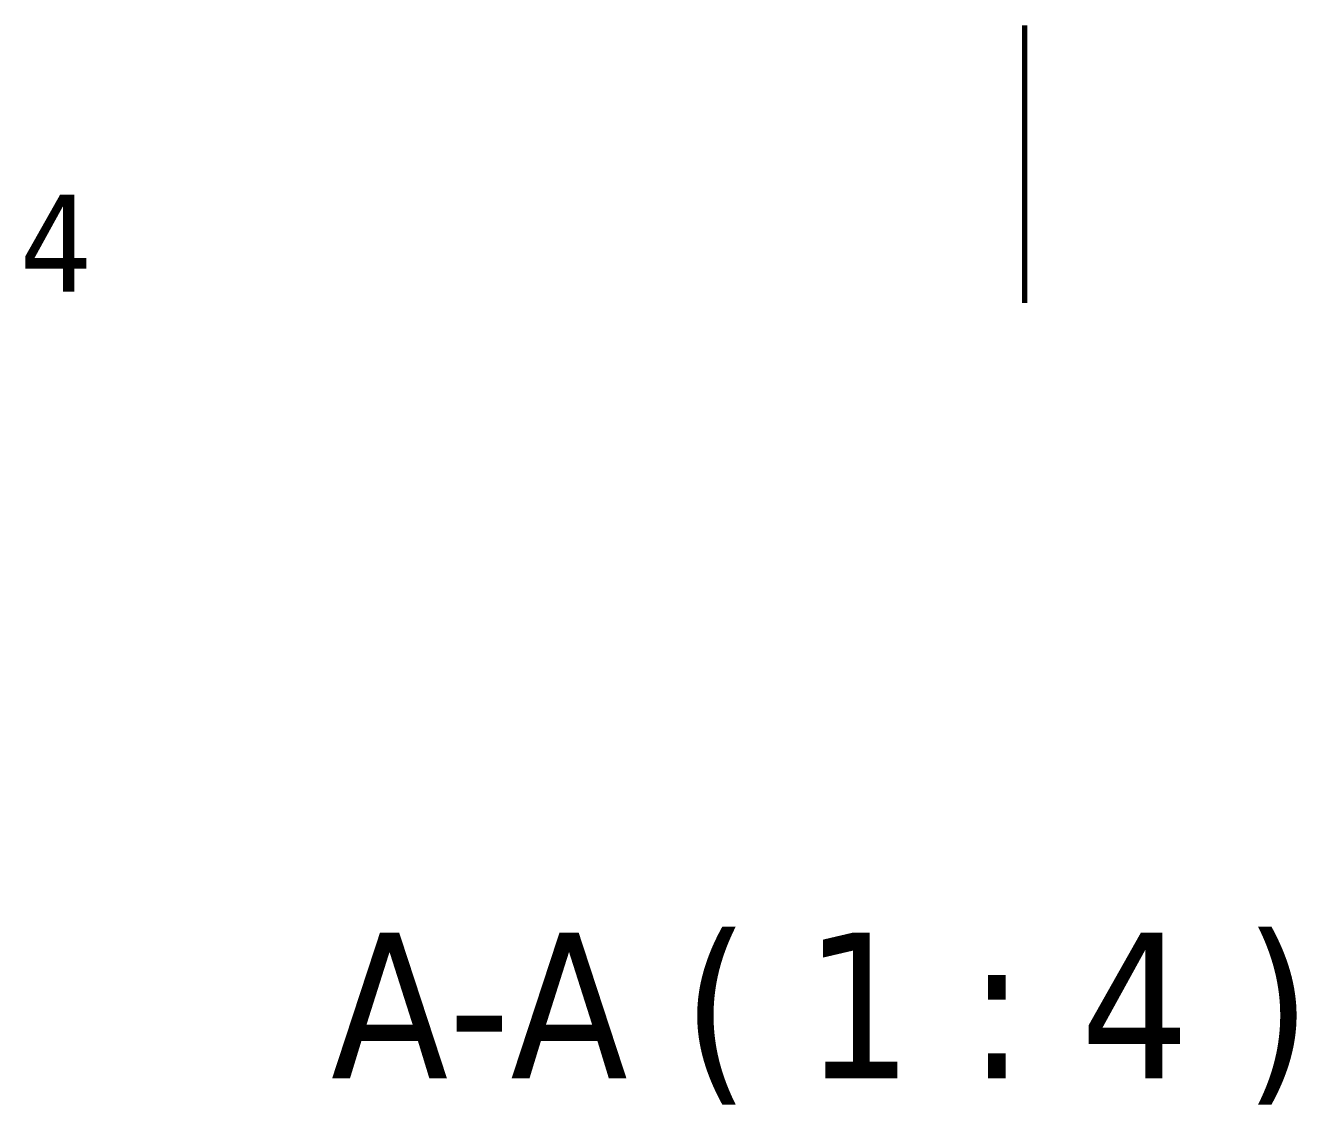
# Model space of a CAD drawing. Header units: millimetres. Extents: x -1205 to 1680, y -1175 to 1188.
# Drawn here: x 695.9 to 879.2, y 1032.4 to 1188 of the extents above; entities that cross this region are included whole.
import ezdxf

# ---------------------------------------------------------------- set-up
doc = ezdxf.new("R2010")
doc.units = ezdxf.units.MM
doc.header["$LTSCALE"] = 4
doc.layers.add('Border (ISO)', color=7, linetype='Continuous', lineweight=70)
doc.layers.add('Symbol (ISO)', color=7, linetype='Continuous', lineweight=25)
doc.styles.add('Label Text (ISO)', font='tahoma.ttf')
doc.styles.add('Note Text (ISO)', font='tahoma.ttf')

# ---------------------------------------------------------------- blocks, each defined once
blk = doc.blocks.new('Borders Default Border')
at = {"layer": 'Border (ISO)', "flags": 128}
blk.add_lwpolyline([(210, 297), (210, 287)], dxfattribs=at)
at = {"layer": 'Border (ISO)', "insert": (173.779, 287.4), "char_height": 3.5, "attachment_point": 7, "style": 'Note Text (ISO)'}
blk.add_mtext('4', dxfattribs=at)

msp = doc.modelspace()

# ---------------------------------------------------------------- block references
at = {"xscale": 4, "yscale": 4, "zscale": 4}
msp.add_blockref('Borders Default Border', (0, 0), dxfattribs=at)

# ---------------------------------------------------------------- texts
at = {"layer": 'Symbol (ISO)', "insert": (739.969, 1032.359), "char_height": 21, "attachment_point": 7, "style": 'Label Text (ISO)'}
msp.add_mtext('A-A ( 1 : 4 )', dxfattribs=at)

doc.saveas('drawing.dxf')
